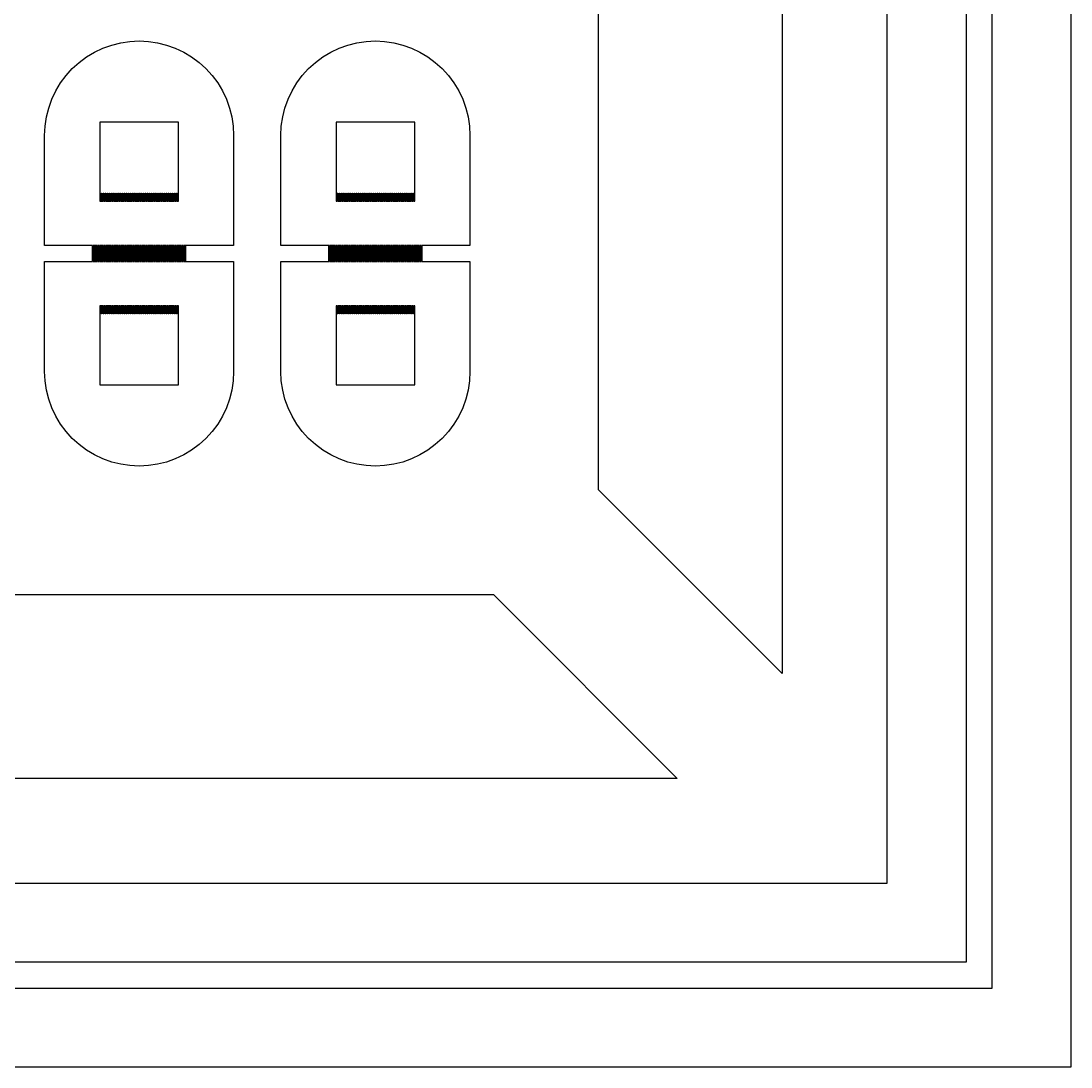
# Model space of a CAD drawing. Extents: x -25 to 122, y -49 to 104.
# Drawn here: x 82.54 to 102.92, y -11.21 to 9.1 of the extents above; entities that cross this region are included whole.
import ezdxf

# ---------------------------------------------------------------- set-up
doc = ezdxf.new("R2010")
doc.units = 0

msp = doc.modelspace()

# ---------------------------------------------------------------- linework, layer by layer
for p, q in [((102.919, 66.235), (102.919, -11.209)), ((101.39, -9.6805), (101.39, 64.7065)), ((100.881, 64.197), (100.881, -9.17099)), ((99.3525, -7.64249), (99.3525, 62.6685)), ((93.748, 0), (93.748, 11.0816)), ((97.3145, 11.0816), (97.3145, -3.5665)), ((83.9671, 8.49585), (84.1298, 8.57281)), ((84.1298, 8.57281), (84.2993, 8.63345)), ((84.2993, 8.63345), (84.4739, 8.6772)), ((84.4739, 8.6772), (84.652, 8.7036)), ((84.652, 8.7036), (84.8317, 8.71243)), ((84.8317, 8.71243), (85.0115, 8.7036)), ((85.0115, 8.7036), (85.1896, 8.6772)), ((85.1896, 8.6772), (85.3642, 8.63345)), ((85.3642, 8.63345), (85.5337, 8.57281)), ((85.5337, 8.57281), (85.6964, 8.49585)), ((88.5526, 8.49585), (88.7153, 8.57281)), ((88.7153, 8.57281), (88.8848, 8.63345)), ((88.8848, 8.63345), (89.0594, 8.6772)), ((89.0594, 8.6772), (89.2375, 8.7036)), ((89.2375, 8.7036), (89.4172, 8.71243)), ((89.4172, 8.71243), (89.597, 8.7036)), ((89.597, 8.7036), (89.7751, 8.6772)), ((89.7751, 8.6772), (89.9497, 8.63345)), ((89.9497, 8.63345), (90.1192, 8.57281)), ((90.1192, 8.57281), (90.2819, 8.49585)), ((83.6681, 8.2961), (83.8127, 8.40332)), ((83.8127, 8.40332), (83.9671, 8.49585)), ((85.6964, 8.49585), (85.8508, 8.40332)), ((85.8508, 8.40332), (85.9953, 8.2961)), ((88.2536, 8.2961), (88.3982, 8.40332)), ((88.3982, 8.40332), (88.5526, 8.49585)), ((90.2819, 8.49585), (90.4363, 8.40332)), ((90.4363, 8.40332), (90.5808, 8.2961)), ((83.4139, 8.04184), (83.5348, 8.1752)), ((83.5348, 8.1752), (83.6681, 8.2961)), ((85.9953, 8.2961), (86.1287, 8.1752)), ((86.1287, 8.1752), (86.2496, 8.04184)), ((87.9994, 8.04184), (88.1203, 8.1752)), ((88.1203, 8.1752), (88.2536, 8.2961)), ((90.5808, 8.2961), (90.7142, 8.1752)), ((90.7142, 8.1752), (90.8351, 8.04184)), ((83.3067, 7.89726), (83.4139, 8.04184)), ((86.2496, 8.04184), (86.3568, 7.89726)), ((87.8922, 7.89726), (87.9994, 8.04184)), ((90.8351, 8.04184), (90.9423, 7.89726)), ((83.2141, 7.74287), (83.3067, 7.89726)), ((86.3568, 7.89726), (86.4494, 7.74287)), ((87.7996, 7.74287), (87.8922, 7.89726)), ((90.9423, 7.89726), (91.0349, 7.74287)), ((83.0765, 7.41068), (83.1372, 7.58015)), ((83.1372, 7.58015), (83.2141, 7.74287)), ((86.4494, 7.74287), (86.5263, 7.58015)), ((86.5263, 7.58015), (86.587, 7.41068)), ((87.662, 7.41068), (87.7227, 7.58015)), ((87.7227, 7.58015), (87.7996, 7.74287)), ((91.0349, 7.74287), (91.1118, 7.58015)), ((91.1118, 7.58015), (91.1725, 7.41068)), ((83.0328, 7.23607), (83.0765, 7.41068)), ((86.587, 7.41068), (86.6307, 7.23607)), ((87.6183, 7.23607), (87.662, 7.41068)), ((91.1725, 7.41068), (91.2162, 7.23607)), ((83.0064, 7.05801), (83.0328, 7.23607)), ((85.596, 7.133), (84.0675, 7.133)), ((84.0675, 7.133), (84.0675, 5.60449)), ((85.596, 5.60449), (85.596, 7.133)), ((86.6307, 7.23607), (86.6571, 7.05801)), ((87.5919, 7.05801), (87.6183, 7.23607)), ((90.1815, 7.133), (88.653, 7.133)), ((88.653, 7.133), (88.653, 5.60449)), ((90.1815, 5.60449), (90.1815, 7.133)), ((91.2162, 7.23607), (91.2426, 7.05801)), ((82.9976, 6.87823), (83.0064, 7.05801)), ((86.6571, 7.05801), (86.6659, 6.87823)), ((87.5831, 6.87823), (87.5919, 7.05801)), ((91.2426, 7.05801), (91.2514, 6.87823)), ((82.9976, 4.73834), (82.9976, 6.87823)), ((86.6659, 6.87823), (86.6659, 4.73834)), ((87.5831, 4.73834), (87.5831, 6.87823)), ((91.2514, 6.87823), (91.2514, 4.73834)), ((84.093, 5.75734), (84.1032, 5.75734)), ((84.093, 5.60449), (84.093, 5.75734)), ((84.1032, 5.75734), (84.1032, 5.60449)), ((84.1337, 5.60449), (84.1337, 5.75734)), ((84.1337, 5.75734), (84.1439, 5.75734)), ((84.1439, 5.75734), (84.1439, 5.60449)), ((84.1745, 5.60449), (84.1745, 5.75734)), ((84.1745, 5.75734), (84.1847, 5.75734)), ((84.1847, 5.75734), (84.1847, 5.60449)), ((84.2153, 5.60449), (84.2153, 5.75734)), ((84.2153, 5.75734), (84.2254, 5.75734)), ((84.2254, 5.75734), (84.2254, 5.60449)), ((84.256, 5.60449), (84.256, 5.75734)), ((84.256, 5.75734), (84.2662, 5.75734)), ((84.2662, 5.75734), (84.2662, 5.60449)), ((84.2968, 5.60449), (84.2968, 5.75734)), ((84.2968, 5.75734), (84.307, 5.75734)), ((84.307, 5.75734), (84.307, 5.60449)), ((84.3375, 5.60449), (84.3375, 5.75734)), ((84.3375, 5.75734), (84.3477, 5.75734)), ((84.3477, 5.75734), (84.3477, 5.60449)), ((84.3783, 5.60449), (84.3783, 5.75734)), ((84.3783, 5.75734), (84.3885, 5.75734)), ((84.3885, 5.75734), (84.3885, 5.60449)), ((84.4191, 5.60449), (84.4191, 5.75734)), ((84.4191, 5.75734), (84.4292, 5.75734)), ((84.4292, 5.75734), (84.4292, 5.60449)), ((84.4598, 5.60449), (84.4598, 5.75734)), ((84.4598, 5.75734), (84.47, 5.75734)), ((84.47, 5.75734), (84.47, 5.60449)), ((84.5006, 5.60449), (84.5006, 5.75734)), ((84.5006, 5.75734), (84.5108, 5.75734)), ((84.5108, 5.75734), (84.5108, 5.60449)), ((84.5413, 5.60449), (84.5413, 5.75734)), ((84.5413, 5.75734), (84.5515, 5.75734)), ((84.5515, 5.75734), (84.5515, 5.60449)), ((84.5821, 5.60449), (84.5821, 5.75734)), ((84.5821, 5.75734), (84.5923, 5.75734)), ((84.5923, 5.75734), (84.5923, 5.60449)), ((84.6229, 5.60449), (84.6229, 5.75734)), ((84.6229, 5.75734), (84.633, 5.75734)), ((84.633, 5.75734), (84.633, 5.60449)), ((84.6636, 5.60449), (84.6636, 5.75734)), ((84.6636, 5.75734), (84.6738, 5.75734)), ((84.6738, 5.75734), (84.6738, 5.60449)), ((84.7044, 5.60449), (84.7044, 5.75734)), ((84.7044, 5.75734), (84.7146, 5.75734)), ((84.7146, 5.75734), (84.7146, 5.60449)), ((84.7451, 5.60449), (84.7451, 5.75734)), ((84.7451, 5.75734), (84.7553, 5.75734)), ((84.7553, 5.75734), (84.7553, 5.60449)), ((84.7859, 5.60449), (84.7859, 5.75734)), ((84.7859, 5.75734), (84.7961, 5.75734)), ((84.7961, 5.75734), (84.7961, 5.60449)), ((84.8267, 5.60449), (84.8267, 5.75734)), ((84.8267, 5.75734), (84.8368, 5.75734)), ((84.8368, 5.75734), (84.8368, 5.60449)), ((84.8674, 5.60449), (84.8674, 5.75734)), ((84.8674, 5.75734), (84.8776, 5.75734)), ((84.8776, 5.75734), (84.8776, 5.60449)), ((84.9082, 5.60449), (84.9082, 5.75734)), ((84.9082, 5.75734), (84.9184, 5.75734)), ((84.9184, 5.75734), (84.9184, 5.60449)), ((84.9489, 5.60449), (84.9489, 5.75734)), ((84.9489, 5.75734), (84.9591, 5.75734)), ((84.9591, 5.75734), (84.9591, 5.60449)), ((84.9897, 5.60449), (84.9897, 5.75734)), ((84.9897, 5.75734), (84.9999, 5.75734)), ((84.9999, 5.75734), (84.9999, 5.60449)), ((85.0304, 5.60449), (85.0304, 5.75734)), ((85.0304, 5.75734), (85.0406, 5.75734)), ((85.0406, 5.75734), (85.0406, 5.60449)), ((85.0712, 5.60449), (85.0712, 5.75734)), ((85.0712, 5.75734), (85.0814, 5.75734)), ((85.0814, 5.75734), (85.0814, 5.60449)), ((85.112, 5.60449), (85.112, 5.75734)), ((85.112, 5.75734), (85.1221, 5.75734)), ((85.1221, 5.75734), (85.1221, 5.60449)), ((85.1527, 5.60449), (85.1527, 5.75734)), ((85.1527, 5.75734), (85.1629, 5.75734)), ((85.1629, 5.75734), (85.1629, 5.60449)), ((85.1935, 5.60449), (85.1935, 5.75734)), ((85.1935, 5.75734), (85.2037, 5.75734)), ((85.2037, 5.75734), (85.2037, 5.60449)), ((85.2342, 5.60449), (85.2342, 5.75734)), ((85.2342, 5.75734), (85.2444, 5.75734)), ((85.2444, 5.75734), (85.2444, 5.60449)), ((85.275, 5.60449), (85.275, 5.75734)), ((85.275, 5.75734), (85.2852, 5.75734)), ((85.2852, 5.75734), (85.2852, 5.60449)), ((85.3158, 5.60449), (85.3158, 5.75734)), ((85.3158, 5.75734), (85.3259, 5.75734)), ((85.3259, 5.75734), (85.3259, 5.60449)), ((85.3565, 5.60449), (85.3565, 5.75734)), ((85.3565, 5.75734), (85.3667, 5.75734)), ((85.3667, 5.75734), (85.3667, 5.60449)), ((85.3973, 5.60449), (85.3973, 5.75734)), ((85.3973, 5.75734), (85.4075, 5.75734)), ((85.4075, 5.75734), (85.4075, 5.60449)), ((85.438, 5.60449), (85.438, 5.75734)), ((85.438, 5.75734), (85.4482, 5.75734)), ((85.4482, 5.75734), (85.4482, 5.60449)), ((85.4788, 5.60449), (85.4788, 5.75734)), ((85.4788, 5.75734), (85.489, 5.75734)), ((85.489, 5.75734), (85.489, 5.60449)), ((85.5196, 5.60449), (85.5196, 5.75734)), ((85.5196, 5.75734), (85.5298, 5.75734)), ((85.5298, 5.75734), (85.5298, 5.60449)), ((85.5603, 5.60449), (85.5603, 5.75734)), ((85.5603, 5.75734), (85.5705, 5.75734)), ((85.5705, 5.75734), (85.5705, 5.60449)), ((88.6785, 5.75734), (88.6887, 5.75734)), ((88.6785, 5.60449), (88.6785, 5.75734)), ((88.6887, 5.75734), (88.6887, 5.60449)), ((88.7192, 5.60449), (88.7192, 5.75734)), ((88.7192, 5.75734), (88.7294, 5.75734)), ((88.7294, 5.75734), (88.7294, 5.60449)), ((88.76, 5.60449), (88.76, 5.75734)), ((88.76, 5.75734), (88.7702, 5.75734)), ((88.7702, 5.75734), (88.7702, 5.60449)), ((88.8008, 5.60449), (88.8008, 5.75734)), ((88.8008, 5.75734), (88.811, 5.75734)), ((88.811, 5.75734), (88.811, 5.60449)), ((88.8415, 5.60449), (88.8415, 5.75734)), ((88.8415, 5.75734), (88.8517, 5.75734)), ((88.8517, 5.75734), (88.8517, 5.60449)), ((88.8823, 5.60449), (88.8823, 5.75734)), ((88.8823, 5.75734), (88.8925, 5.75734)), ((88.8925, 5.75734), (88.8925, 5.60449)), ((88.923, 5.60449), (88.923, 5.75734)), ((88.923, 5.75734), (88.9332, 5.75734)), ((88.9332, 5.75734), (88.9332, 5.60449)), ((88.9638, 5.60449), (88.9638, 5.75734)), ((88.9638, 5.75734), (88.974, 5.75734)), ((88.974, 5.75734), (88.974, 5.60449)), ((89.0045, 5.60449), (89.0045, 5.75734)), ((89.0045, 5.75734), (89.0148, 5.75734)), ((89.0148, 5.75734), (89.0148, 5.60449)), ((89.0453, 5.60449), (89.0453, 5.75734)), ((89.0453, 5.75734), (89.0555, 5.75734)), ((89.0555, 5.75734), (89.0555, 5.60449)), ((89.0861, 5.60449), (89.0861, 5.75734)), ((89.0861, 5.75734), (89.0963, 5.75734)), ((89.0963, 5.75734), (89.0963, 5.60449)), ((89.1268, 5.60449), (89.1268, 5.75734)), ((89.1268, 5.75734), (89.137, 5.75734)), ((89.137, 5.75734), (89.137, 5.60449)), ((89.1676, 5.60449), (89.1676, 5.75734)), ((89.1676, 5.75734), (89.1778, 5.75734)), ((89.1778, 5.75734), (89.1778, 5.60449)), ((89.2084, 5.60449), (89.2084, 5.75734)), ((89.2084, 5.75734), (89.2186, 5.75734)), ((89.2186, 5.75734), (89.2186, 5.60449)), ((89.2491, 5.60449), (89.2491, 5.75734)), ((89.2491, 5.75734), (89.2593, 5.75734)), ((89.2593, 5.75734), (89.2593, 5.60449)), ((89.2899, 5.60449), (89.2899, 5.75734)), ((89.2899, 5.75734), (89.3001, 5.75734)), ((89.3001, 5.75734), (89.3001, 5.60449)), ((89.3306, 5.60449), (89.3306, 5.75734)), ((89.3306, 5.75734), (89.3408, 5.75734)), ((89.3408, 5.75734), (89.3408, 5.60449)), ((89.3714, 5.60449), (89.3714, 5.75734)), ((89.3714, 5.75734), (89.3816, 5.75734)), ((89.3816, 5.75734), (89.3816, 5.60449)), ((89.4122, 5.60449), (89.4122, 5.75734)), ((89.4122, 5.75734), (89.4223, 5.75734)), ((89.4223, 5.75734), (89.4223, 5.60449)), ((89.4529, 5.60449), (89.4529, 5.75734)), ((89.4529, 5.75734), (89.4631, 5.75734)), ((89.4631, 5.75734), (89.4631, 5.60449)), ((89.4937, 5.60449), (89.4937, 5.75734)), ((89.4937, 5.75734), (89.5038, 5.75734)), ((89.5038, 5.75734), (89.5038, 5.60449)), ((89.5344, 5.60449), (89.5344, 5.75734)), ((89.5344, 5.75734), (89.5446, 5.75734)), ((89.5446, 5.75734), (89.5446, 5.60449)), ((89.5752, 5.60449), (89.5752, 5.75734)), ((89.5752, 5.75734), (89.5854, 5.75734)), ((89.5854, 5.75734), (89.5854, 5.60449)), ((89.6159, 5.60449), (89.6159, 5.75734)), ((89.6159, 5.75734), (89.6261, 5.75734)), ((89.6261, 5.75734), (89.6261, 5.60449)), ((89.6567, 5.60449), (89.6567, 5.75734)), ((89.6567, 5.75734), (89.6669, 5.75734)), ((89.6669, 5.75734), (89.6669, 5.60449)), ((89.6975, 5.60449), (89.6975, 5.75734)), ((89.6975, 5.75734), (89.7076, 5.75734)), ((89.7076, 5.75734), (89.7076, 5.60449)), ((89.7382, 5.60449), (89.7382, 5.75734)), ((89.7382, 5.75734), (89.7484, 5.75734)), ((89.7484, 5.75734), (89.7484, 5.60449)), ((89.779, 5.60449), (89.779, 5.75734)), ((89.779, 5.75734), (89.7892, 5.75734)), ((89.7892, 5.75734), (89.7892, 5.60449)), ((89.8197, 5.60449), (89.8197, 5.75734)), ((89.8197, 5.75734), (89.8299, 5.75734)), ((89.8299, 5.75734), (89.8299, 5.60449)), ((89.8605, 5.60449), (89.8605, 5.75734)), ((89.8605, 5.75734), (89.8707, 5.75734)), ((89.8707, 5.75734), (89.8707, 5.60449)), ((89.9013, 5.60449), (89.9013, 5.75734)), ((89.9013, 5.75734), (89.9114, 5.75734)), ((89.9114, 5.75734), (89.9114, 5.60449)), ((89.942, 5.60449), (89.942, 5.75734)), ((89.942, 5.75734), (89.9522, 5.75734)), ((89.9522, 5.75734), (89.9522, 5.60449)), ((89.9828, 5.60449), (89.9828, 5.75734)), ((89.9828, 5.75734), (89.993, 5.75734)), ((89.993, 5.75734), (89.993, 5.60449)), ((90.0235, 5.60449), (90.0235, 5.75734)), ((90.0235, 5.75734), (90.0337, 5.75734)), ((90.0337, 5.75734), (90.0337, 5.60449)), ((90.0643, 5.60449), (90.0643, 5.75734)), ((90.0643, 5.75734), (90.0745, 5.75734)), ((90.0745, 5.75734), (90.0745, 5.60449)), ((90.1051, 5.60449), (90.1051, 5.75734)), ((90.1051, 5.75734), (90.1152, 5.75734)), ((90.1152, 5.75734), (90.1152, 5.60449)), ((90.1458, 5.60449), (90.1458, 5.75734)), ((90.1458, 5.75734), (90.156, 5.75734)), ((90.156, 5.75734), (90.156, 5.60449)), ((84.0675, 5.60449), (84.093, 5.60449)), ((84.1032, 5.60449), (84.1337, 5.60449)), ((84.1439, 5.60449), (84.1745, 5.60449)), ((84.1847, 5.60449), (84.2153, 5.60449)), ((84.2254, 5.60449), (84.256, 5.60449)), ((84.2662, 5.60449), (84.2968, 5.60449)), ((84.307, 5.60449), (84.3375, 5.60449)), ((84.3477, 5.60449), (84.3783, 5.60449)), ((84.3885, 5.60449), (84.4191, 5.60449)), ((84.4292, 5.60449), (84.4598, 5.60449)), ((84.47, 5.60449), (84.5006, 5.60449)), ((84.5108, 5.60449), (84.5413, 5.60449)), ((84.5515, 5.60449), (84.5821, 5.60449)), ((84.5923, 5.60449), (84.6229, 5.60449)), ((84.633, 5.60449), (84.6636, 5.60449)), ((84.6738, 5.60449), (84.7044, 5.60449)), ((84.7146, 5.60449), (84.7451, 5.60449)), ((84.7553, 5.60449), (84.7859, 5.60449)), ((84.7961, 5.60449), (84.8267, 5.60449)), ((84.8368, 5.60449), (84.8674, 5.60449)), ((84.8776, 5.60449), (84.9082, 5.60449)), ((84.9184, 5.60449), (84.9489, 5.60449)), ((84.9591, 5.60449), (84.9897, 5.60449)), ((84.9999, 5.60449), (85.0304, 5.60449)), ((85.0406, 5.60449), (85.0712, 5.60449)), ((85.0814, 5.60449), (85.112, 5.60449)), ((85.1221, 5.60449), (85.1527, 5.60449)), ((85.1629, 5.60449), (85.1935, 5.60449)), ((85.2037, 5.60449), (85.2342, 5.60449)), ((85.2444, 5.60449), (85.275, 5.60449)), ((85.2852, 5.60449), (85.3158, 5.60449)), ((85.3259, 5.60449), (85.3565, 5.60449)), ((85.3667, 5.60449), (85.3973, 5.60449)), ((85.4075, 5.60449), (85.438, 5.60449)), ((85.4482, 5.60449), (85.4788, 5.60449)), ((85.489, 5.60449), (85.5196, 5.60449)), ((85.5298, 5.60449), (85.5603, 5.60449)), ((85.5705, 5.60449), (85.596, 5.60449)), ((88.653, 5.60449), (88.6785, 5.60449)), ((88.6887, 5.60449), (88.7192, 5.60449)), ((88.7294, 5.60449), (88.76, 5.60449)), ((88.7702, 5.60449), (88.8008, 5.60449)), ((88.811, 5.60449), (88.8415, 5.60449)), ((88.8517, 5.60449), (88.8823, 5.60449)), ((88.8925, 5.60449), (88.923, 5.60449)), ((88.9332, 5.60449), (88.9638, 5.60449)), ((88.974, 5.60449), (89.0045, 5.60449)), ((89.0148, 5.60449), (89.0453, 5.60449)), ((89.0555, 5.60449), (89.0861, 5.60449)), ((89.0963, 5.60449), (89.1268, 5.60449)), ((89.137, 5.60449), (89.1676, 5.60449)), ((89.1778, 5.60449), (89.2084, 5.60449)), ((89.2186, 5.60449), (89.2491, 5.60449)), ((89.2593, 5.60449), (89.2899, 5.60449)), ((89.3001, 5.60449), (89.3306, 5.60449)), ((89.3408, 5.60449), (89.3714, 5.60449)), ((89.3816, 5.60449), (89.4122, 5.60449)), ((89.4223, 5.60449), (89.4529, 5.60449)), ((89.4631, 5.60449), (89.4937, 5.60449)), ((89.5038, 5.60449), (89.5344, 5.60449)), ((89.5446, 5.60449), (89.5752, 5.60449)), ((89.5854, 5.60449), (89.6159, 5.60449)), ((89.6261, 5.60449), (89.6567, 5.60449)), ((89.6669, 5.60449), (89.6975, 5.60449)), ((89.7076, 5.60449), (89.7382, 5.60449)), ((89.7484, 5.60449), (89.779, 5.60449)), ((89.7892, 5.60449), (89.8197, 5.60449)), ((89.8299, 5.60449), (89.8605, 5.60449)), ((89.8707, 5.60449), (89.9013, 5.60449)), ((89.9114, 5.60449), (89.942, 5.60449)), ((89.9522, 5.60449), (89.9828, 5.60449)), ((89.993, 5.60449), (90.0235, 5.60449)), ((90.0337, 5.60449), (90.0643, 5.60449)), ((90.0745, 5.60449), (90.1051, 5.60449)), ((90.1152, 5.60449), (90.1458, 5.60449)), ((90.156, 5.60449), (90.1815, 5.60449)), ((83.9299, 4.73834), (82.9976, 4.73834)), ((83.9299, 4.43265), (83.9299, 4.73834)), ((83.9707, 4.73834), (83.9401, 4.73834)), ((83.9401, 4.73834), (83.9401, 4.43265)), ((83.9707, 4.43265), (83.9707, 4.73834)), ((84.0115, 4.73834), (83.9809, 4.73834)), ((83.9809, 4.73834), (83.9809, 4.43265)), ((84.0115, 4.43265), (84.0115, 4.73834)), ((84.0522, 4.73834), (84.0216, 4.73834)), ((84.0216, 4.73834), (84.0216, 4.43265)), ((84.0522, 4.43265), (84.0522, 4.73834)), ((84.093, 4.73834), (84.0624, 4.73834)), ((84.0624, 4.73834), (84.0624, 4.43265)), ((84.093, 4.43265), (84.093, 4.73834)), ((84.1337, 4.73834), (84.1032, 4.73834)), ((84.1032, 4.73834), (84.1032, 4.43265)), ((84.1337, 4.43265), (84.1337, 4.73834)), ((84.1745, 4.73834), (84.1439, 4.73834)), ((84.1439, 4.73834), (84.1439, 4.43265)), ((84.1745, 4.43265), (84.1745, 4.73834)), ((84.2153, 4.73834), (84.1847, 4.73834)), ((84.1847, 4.73834), (84.1847, 4.43265)), ((84.2153, 4.43265), (84.2153, 4.73834)), ((84.256, 4.73834), (84.2254, 4.73834)), ((84.2254, 4.73834), (84.2254, 4.43265)), ((84.256, 4.43265), (84.256, 4.73834)), ((84.2968, 4.73834), (84.2662, 4.73834)), ((84.2662, 4.73834), (84.2662, 4.43265)), ((84.2968, 4.43265), (84.2968, 4.73834)), ((84.3375, 4.73834), (84.307, 4.73834)), ((84.307, 4.73834), (84.307, 4.43265)), ((84.3375, 4.43265), (84.3375, 4.73834)), ((84.3783, 4.73834), (84.3477, 4.73834)), ((84.3477, 4.73834), (84.3477, 4.43265)), ((84.3783, 4.43265), (84.3783, 4.73834)), ((84.4191, 4.73834), (84.3885, 4.73834)), ((84.3885, 4.73834), (84.3885, 4.43265)), ((84.4191, 4.43265), (84.4191, 4.73834)), ((84.4598, 4.73834), (84.4292, 4.73834)), ((84.4292, 4.73834), (84.4292, 4.43265)), ((84.4598, 4.43265), (84.4598, 4.73834)), ((84.5006, 4.73834), (84.47, 4.73834)), ((84.47, 4.73834), (84.47, 4.43265)), ((84.5006, 4.43265), (84.5006, 4.73834)), ((84.5413, 4.73834), (84.5108, 4.73834)), ((84.5108, 4.73834), (84.5108, 4.43265)), ((84.5413, 4.43265), (84.5413, 4.73834)), ((84.5821, 4.73834), (84.5515, 4.73834)), ((84.5515, 4.73834), (84.5515, 4.43265)), ((84.5821, 4.43265), (84.5821, 4.73834)), ((84.6229, 4.73834), (84.5923, 4.73834)), ((84.5923, 4.73834), (84.5923, 4.43265)), ((84.6229, 4.43265), (84.6229, 4.73834)), ((84.6636, 4.73834), (84.633, 4.73834)), ((84.633, 4.73834), (84.633, 4.43265)), ((84.6636, 4.43265), (84.6636, 4.73834)), ((84.7044, 4.73834), (84.6738, 4.73834)), ((84.6738, 4.73834), (84.6738, 4.43265)), ((84.7044, 4.43265), (84.7044, 4.73834)), ((84.7451, 4.73834), (84.7146, 4.73834)), ((84.7146, 4.73834), (84.7146, 4.43265)), ((84.7451, 4.43265), (84.7451, 4.73834)), ((84.7859, 4.73834), (84.7553, 4.73834)), ((84.7553, 4.73834), (84.7553, 4.43265)), ((84.7859, 4.43265), (84.7859, 4.73834)), ((84.8267, 4.73834), (84.7961, 4.73834)), ((84.7961, 4.73834), (84.7961, 4.43265)), ((84.8267, 4.43265), (84.8267, 4.73834)), ((84.8674, 4.73834), (84.8368, 4.73834)), ((84.8368, 4.73834), (84.8368, 4.43265)), ((84.8674, 4.43265), (84.8674, 4.73834)), ((84.9082, 4.73834), (84.8776, 4.73834)), ((84.8776, 4.73834), (84.8776, 4.43265)), ((84.9082, 4.43265), (84.9082, 4.73834)), ((84.9489, 4.73834), (84.9184, 4.73834)), ((84.9184, 4.73834), (84.9184, 4.43265)), ((84.9489, 4.43265), (84.9489, 4.73834)), ((84.9897, 4.73834), (84.9591, 4.73834)), ((84.9591, 4.73834), (84.9591, 4.43265)), ((84.9897, 4.43265), (84.9897, 4.73834)), ((85.0304, 4.73834), (84.9999, 4.73834)), ((84.9999, 4.73834), (84.9999, 4.43265)), ((85.0304, 4.43265), (85.0304, 4.73834)), ((85.0712, 4.73834), (85.0406, 4.73834)), ((85.0406, 4.73834), (85.0406, 4.43265)), ((85.0712, 4.43265), (85.0712, 4.73834)), ((85.112, 4.73834), (85.0814, 4.73834)), ((85.0814, 4.73834), (85.0814, 4.43265)), ((85.112, 4.43265), (85.112, 4.73834)), ((85.1527, 4.73834), (85.1221, 4.73834)), ((85.1221, 4.73834), (85.1221, 4.43265)), ((85.1527, 4.43265), (85.1527, 4.73834)), ((85.1935, 4.73834), (85.1629, 4.73834)), ((85.1629, 4.73834), (85.1629, 4.43265)), ((85.1935, 4.43265), (85.1935, 4.73834)), ((85.2342, 4.73834), (85.2037, 4.73834)), ((85.2037, 4.73834), (85.2037, 4.43265)), ((85.2342, 4.43265), (85.2342, 4.73834)), ((85.275, 4.73834), (85.2444, 4.73834)), ((85.2444, 4.73834), (85.2444, 4.43265)), ((85.275, 4.43265), (85.275, 4.73834)), ((85.3158, 4.73834), (85.2852, 4.73834)), ((85.2852, 4.73834), (85.2852, 4.43265)), ((85.3158, 4.43265), (85.3158, 4.73834)), ((85.3565, 4.73834), (85.3259, 4.73834)), ((85.3259, 4.73834), (85.3259, 4.43265)), ((85.3565, 4.43265), (85.3565, 4.73834)), ((85.3973, 4.73834), (85.3667, 4.73834)), ((85.3667, 4.73834), (85.3667, 4.43265)), ((85.3973, 4.43265), (85.3973, 4.73834)), ((85.438, 4.73834), (85.4075, 4.73834)), ((85.4075, 4.73834), (85.4075, 4.43265)), ((85.438, 4.43265), (85.438, 4.73834)), ((85.4788, 4.73834), (85.4482, 4.73834)), ((85.4482, 4.73834), (85.4482, 4.43265)), ((85.4788, 4.43265), (85.4788, 4.73834)), ((85.5196, 4.73834), (85.489, 4.73834)), ((85.489, 4.73834), (85.489, 4.43265)), ((85.5196, 4.43265), (85.5196, 4.73834)), ((85.5603, 4.73834), (85.5298, 4.73834)), ((85.5298, 4.73834), (85.5298, 4.43265)), ((85.5603, 4.43265), (85.5603, 4.73834)), ((85.6011, 4.73834), (85.5705, 4.73834)), ((85.5705, 4.73834), (85.5705, 4.43265)), ((85.6011, 4.43265), (85.6011, 4.73834)), ((85.6418, 4.73834), (85.6113, 4.73834)), ((85.6113, 4.73834), (85.6113, 4.43265)), ((85.6418, 4.43265), (85.6418, 4.73834)), ((85.6826, 4.73834), (85.652, 4.73834)), ((85.652, 4.73834), (85.652, 4.43265)), ((85.6826, 4.43265), (85.6826, 4.73834)), ((85.7234, 4.73834), (85.6928, 4.73834)), ((85.6928, 4.73834), (85.6928, 4.43265)), ((85.7234, 4.43265), (85.7234, 4.73834)), ((86.6659, 4.73834), (85.7336, 4.73834)), ((85.7336, 4.73834), (85.7336, 4.43265)), ((88.5154, 4.73834), (87.5831, 4.73834)), ((88.5154, 4.43265), (88.5154, 4.73834)), ((88.5562, 4.73834), (88.5256, 4.73834)), ((88.5256, 4.73834), (88.5256, 4.43265)), ((88.5562, 4.43265), (88.5562, 4.73834)), ((88.597, 4.73834), (88.5664, 4.73834)), ((88.5664, 4.73834), (88.5664, 4.43265)), ((88.597, 4.43265), (88.597, 4.73834)), ((88.6377, 4.73834), (88.6071, 4.73834)), ((88.6071, 4.73834), (88.6071, 4.43265)), ((88.6377, 4.43265), (88.6377, 4.73834)), ((88.6785, 4.73834), (88.6479, 4.73834)), ((88.6479, 4.73834), (88.6479, 4.43265)), ((88.6785, 4.43265), (88.6785, 4.73834)), ((88.7192, 4.73834), (88.6887, 4.73834)), ((88.6887, 4.73834), (88.6887, 4.43265)), ((88.7192, 4.43265), (88.7192, 4.73834)), ((88.76, 4.73834), (88.7294, 4.73834)), ((88.7294, 4.73834), (88.7294, 4.43265)), ((88.76, 4.43265), (88.76, 4.73834)), ((88.8008, 4.73834), (88.7702, 4.73834)), ((88.7702, 4.73834), (88.7702, 4.43265)), ((88.8008, 4.43265), (88.8008, 4.73834)), ((88.8415, 4.73834), (88.811, 4.73834)), ((88.811, 4.73834), (88.811, 4.43265)), ((88.8415, 4.43265), (88.8415, 4.73834)), ((88.8823, 4.73834), (88.8517, 4.73834)), ((88.8517, 4.73834), (88.8517, 4.43265)), ((88.8823, 4.43265), (88.8823, 4.73834)), ((88.923, 4.73834), (88.8925, 4.73834)), ((88.8925, 4.73834), (88.8925, 4.43265)), ((88.923, 4.43265), (88.923, 4.73834)), ((88.9638, 4.73834), (88.9332, 4.73834)), ((88.9332, 4.73834), (88.9332, 4.43265)), ((88.9638, 4.43265), (88.9638, 4.73834)), ((89.0045, 4.73834), (88.974, 4.73834)), ((88.974, 4.73834), (88.974, 4.43265)), ((89.0045, 4.43265), (89.0045, 4.73834)), ((89.0453, 4.73834), (89.0148, 4.73834)), ((89.0148, 4.73834), (89.0148, 4.43265)), ((89.0453, 4.43265), (89.0453, 4.73834)), ((89.0861, 4.73834), (89.0555, 4.73834)), ((89.0555, 4.73834), (89.0555, 4.43265)), ((89.0861, 4.43265), (89.0861, 4.73834)), ((89.1268, 4.73834), (89.0963, 4.73834)), ((89.0963, 4.73834), (89.0963, 4.43265)), ((89.1268, 4.43265), (89.1268, 4.73834)), ((89.1676, 4.73834), (89.137, 4.73834)), ((89.137, 4.73834), (89.137, 4.43265)), ((89.1676, 4.43265), (89.1676, 4.73834)), ((89.2084, 4.73834), (89.1778, 4.73834)), ((89.1778, 4.73834), (89.1778, 4.43265)), ((89.2084, 4.43265), (89.2084, 4.73834)), ((89.2491, 4.73834), (89.2186, 4.73834)), ((89.2186, 4.73834), (89.2186, 4.43265)), ((89.2491, 4.43265), (89.2491, 4.73834)), ((89.2899, 4.73834), (89.2593, 4.73834)), ((89.2593, 4.73834), (89.2593, 4.43265)), ((89.2899, 4.43265), (89.2899, 4.73834)), ((89.3306, 4.73834), (89.3001, 4.73834)), ((89.3001, 4.73834), (89.3001, 4.43265)), ((89.3306, 4.43265), (89.3306, 4.73834)), ((89.3714, 4.73834), (89.3408, 4.73834)), ((89.3408, 4.73834), (89.3408, 4.43265)), ((89.3714, 4.43265), (89.3714, 4.73834)), ((89.4122, 4.73834), (89.3816, 4.73834)), ((89.3816, 4.73834), (89.3816, 4.43265)), ((89.4122, 4.43265), (89.4122, 4.73834)), ((89.4529, 4.73834), (89.4223, 4.73834)), ((89.4223, 4.73834), (89.4223, 4.43265)), ((89.4529, 4.43265), (89.4529, 4.73834)), ((89.4937, 4.73834), (89.4631, 4.73834)), ((89.4631, 4.73834), (89.4631, 4.43265)), ((89.4937, 4.43265), (89.4937, 4.73834)), ((89.5344, 4.73834), (89.5038, 4.73834)), ((89.5038, 4.73834), (89.5038, 4.43265)), ((89.5344, 4.43265), (89.5344, 4.73834)), ((89.5752, 4.73834), (89.5446, 4.73834)), ((89.5446, 4.73834), (89.5446, 4.43265)), ((89.5752, 4.43265), (89.5752, 4.73834)), ((89.6159, 4.73834), (89.5854, 4.73834)), ((89.5854, 4.73834), (89.5854, 4.43265)), ((89.6159, 4.43265), (89.6159, 4.73834)), ((89.6567, 4.73834), (89.6261, 4.73834)), ((89.6261, 4.73834), (89.6261, 4.43265)), ((89.6567, 4.43265), (89.6567, 4.73834)), ((89.6975, 4.73834), (89.6669, 4.73834)), ((89.6669, 4.73834), (89.6669, 4.43265)), ((89.6975, 4.43265), (89.6975, 4.73834)), ((89.7382, 4.73834), (89.7076, 4.73834)), ((89.7076, 4.73834), (89.7076, 4.43265)), ((89.7382, 4.43265), (89.7382, 4.73834)), ((89.779, 4.73834), (89.7484, 4.73834)), ((89.7484, 4.73834), (89.7484, 4.43265)), ((89.779, 4.43265), (89.779, 4.73834)), ((89.8197, 4.73834), (89.7892, 4.73834)), ((89.7892, 4.73834), (89.7892, 4.43265)), ((89.8197, 4.43265), (89.8197, 4.73834)), ((89.8605, 4.73834), (89.8299, 4.73834)), ((89.8299, 4.73834), (89.8299, 4.43265)), ((89.8605, 4.43265), (89.8605, 4.73834)), ((89.9013, 4.73834), (89.8707, 4.73834)), ((89.8707, 4.73834), (89.8707, 4.43265)), ((89.9013, 4.43265), (89.9013, 4.73834)), ((89.942, 4.73834), (89.9114, 4.73834)), ((89.9114, 4.73834), (89.9114, 4.43265)), ((89.942, 4.43265), (89.942, 4.73834)), ((89.9828, 4.73834), (89.9522, 4.73834)), ((89.9522, 4.73834), (89.9522, 4.43265)), ((89.9828, 4.43265), (89.9828, 4.73834)), ((90.0235, 4.73834), (89.993, 4.73834)), ((89.993, 4.73834), (89.993, 4.43265)), ((90.0235, 4.43265), (90.0235, 4.73834)), ((90.0643, 4.73834), (90.0337, 4.73834)), ((90.0337, 4.73834), (90.0337, 4.43265)), ((90.0643, 4.43265), (90.0643, 4.73834)), ((90.1051, 4.73834), (90.0745, 4.73834)), ((90.0745, 4.73834), (90.0745, 4.43265)), ((90.1051, 4.43265), (90.1051, 4.73834)), ((90.1458, 4.73834), (90.1152, 4.73834)), ((90.1152, 4.73834), (90.1152, 4.43265)), ((90.1458, 4.43265), (90.1458, 4.73834)), ((90.1866, 4.73834), (90.156, 4.73834)), ((90.156, 4.73834), (90.156, 4.43265)), ((90.1866, 4.43265), (90.1866, 4.73834)), ((90.2273, 4.73834), (90.1968, 4.73834)), ((90.1968, 4.73834), (90.1968, 4.43265)), ((90.2273, 4.43265), (90.2273, 4.73834)), ((90.2681, 4.73834), (90.2375, 4.73834)), ((90.2375, 4.73834), (90.2375, 4.43265)), ((90.2681, 4.43265), (90.2681, 4.73834)), ((90.3089, 4.73834), (90.2783, 4.73834)), ((90.2783, 4.73834), (90.2783, 4.43265)), ((90.3089, 4.43265), (90.3089, 4.73834)), ((91.2514, 4.73834), (90.319, 4.73834)), ((90.319, 4.73834), (90.319, 4.43265)), ((82.9976, 2.29274), (82.9976, 4.43265)), ((82.9976, 4.43265), (83.9299, 4.43265)), ((83.9401, 4.43265), (83.9707, 4.43265)), ((83.9809, 4.43265), (84.0115, 4.43265)), ((84.0216, 4.43265), (84.0522, 4.43265)), ((84.0624, 4.43265), (84.093, 4.43265)), ((84.1032, 4.43265), (84.1337, 4.43265)), ((84.1439, 4.43265), (84.1745, 4.43265)), ((84.1847, 4.43265), (84.2153, 4.43265)), ((84.2254, 4.43265), (84.256, 4.43265)), ((84.2662, 4.43265), (84.2968, 4.43265)), ((84.307, 4.43265), (84.3375, 4.43265)), ((84.3477, 4.43265), (84.3783, 4.43265)), ((84.3885, 4.43265), (84.4191, 4.43265)), ((84.4292, 4.43265), (84.4598, 4.43265)), ((84.47, 4.43265), (84.5006, 4.43265)), ((84.5108, 4.43265), (84.5413, 4.43265)), ((84.5515, 4.43265), (84.5821, 4.43265)), ((84.5923, 4.43265), (84.6229, 4.43265)), ((84.633, 4.43265), (84.6636, 4.43265)), ((84.6738, 4.43265), (84.7044, 4.43265)), ((84.7146, 4.43265), (84.7451, 4.43265)), ((84.7553, 4.43265), (84.7859, 4.43265)), ((84.7961, 4.43265), (84.8267, 4.43265)), ((84.8368, 4.43265), (84.8674, 4.43265)), ((84.8776, 4.43265), (84.9082, 4.43265)), ((84.9184, 4.43265), (84.9489, 4.43265)), ((84.9591, 4.43265), (84.9897, 4.43265)), ((84.9999, 4.43265), (85.0304, 4.43265)), ((85.0406, 4.43265), (85.0712, 4.43265)), ((85.0814, 4.43265), (85.112, 4.43265)), ((85.1221, 4.43265), (85.1527, 4.43265)), ((85.1629, 4.43265), (85.1935, 4.43265)), ((85.2037, 4.43265), (85.2342, 4.43265)), ((85.2444, 4.43265), (85.275, 4.43265)), ((85.2852, 4.43265), (85.3158, 4.43265)), ((85.3259, 4.43265), (85.3565, 4.43265)), ((85.3667, 4.43265), (85.3973, 4.43265)), ((85.4075, 4.43265), (85.438, 4.43265)), ((85.4482, 4.43265), (85.4788, 4.43265)), ((85.489, 4.43265), (85.5196, 4.43265)), ((85.5298, 4.43265), (85.5603, 4.43265)), ((85.5705, 4.43265), (85.6011, 4.43265)), ((85.6113, 4.43265), (85.6418, 4.43265)), ((85.652, 4.43265), (85.6826, 4.43265)), ((85.6928, 4.43265), (85.7234, 4.43265)), ((85.7336, 4.43265), (86.6659, 4.43265)), ((86.6659, 4.43265), (86.6659, 2.29274)), ((87.5831, 2.29274), (87.5831, 4.43265)), ((87.5831, 4.43265), (88.5154, 4.43265)), ((88.5256, 4.43265), (88.5562, 4.43265)), ((88.5664, 4.43265), (88.597, 4.43265)), ((88.6071, 4.43265), (88.6377, 4.43265)), ((88.6479, 4.43265), (88.6785, 4.43265)), ((88.6887, 4.43265), (88.7192, 4.43265)), ((88.7294, 4.43265), (88.76, 4.43265)), ((88.7702, 4.43265), (88.8008, 4.43265)), ((88.811, 4.43265), (88.8415, 4.43265)), ((88.8517, 4.43265), (88.8823, 4.43265)), ((88.8925, 4.43265), (88.923, 4.43265)), ((88.9332, 4.43265), (88.9638, 4.43265)), ((88.974, 4.43265), (89.0045, 4.43265)), ((89.0148, 4.43265), (89.0453, 4.43265)), ((89.0555, 4.43265), (89.0861, 4.43265)), ((89.0963, 4.43265), (89.1268, 4.43265)), ((89.137, 4.43265), (89.1676, 4.43265)), ((89.1778, 4.43265), (89.2084, 4.43265)), ((89.2186, 4.43265), (89.2491, 4.43265)), ((89.2593, 4.43265), (89.2899, 4.43265)), ((89.3001, 4.43265), (89.3306, 4.43265)), ((89.3408, 4.43265), (89.3714, 4.43265)), ((89.3816, 4.43265), (89.4122, 4.43265)), ((89.4223, 4.43265), (89.4529, 4.43265)), ((89.4631, 4.43265), (89.4937, 4.43265)), ((89.5038, 4.43265), (89.5344, 4.43265)), ((89.5446, 4.43265), (89.5752, 4.43265)), ((89.5854, 4.43265), (89.6159, 4.43265)), ((89.6261, 4.43265), (89.6567, 4.43265)), ((89.6669, 4.43265), (89.6975, 4.43265)), ((89.7076, 4.43265), (89.7382, 4.43265)), ((89.7484, 4.43265), (89.779, 4.43265)), ((89.7892, 4.43265), (89.8197, 4.43265)), ((89.8299, 4.43265), (89.8605, 4.43265)), ((89.8707, 4.43265), (89.9013, 4.43265)), ((89.9114, 4.43265), (89.942, 4.43265)), ((89.9522, 4.43265), (89.9828, 4.43265)), ((89.993, 4.43265), (90.0235, 4.43265)), ((90.0337, 4.43265), (90.0643, 4.43265)), ((90.0745, 4.43265), (90.1051, 4.43265)), ((90.1152, 4.43265), (90.1458, 4.43265)), ((90.156, 4.43265), (90.1866, 4.43265)), ((90.1968, 4.43265), (90.2273, 4.43265)), ((90.2375, 4.43265), (90.2681, 4.43265)), ((90.2783, 4.43265), (90.3089, 4.43265)), ((90.319, 4.43265), (91.2514, 4.43265)), ((91.2514, 4.43265), (91.2514, 2.29274)), ((84.093, 3.5665), (84.0675, 3.5665)), ((84.0675, 3.5665), (84.0675, 2.03799)), ((84.093, 3.41365), (84.093, 3.5665)), ((84.1337, 3.5665), (84.1032, 3.5665)), ((84.1032, 3.5665), (84.1032, 3.41365)), ((84.1337, 3.41365), (84.1337, 3.5665)), ((84.1745, 3.5665), (84.1439, 3.5665)), ((84.1439, 3.5665), (84.1439, 3.41365)), ((84.1745, 3.41365), (84.1745, 3.5665)), ((84.2153, 3.5665), (84.1847, 3.5665)), ((84.1847, 3.5665), (84.1847, 3.41365)), ((84.2153, 3.41365), (84.2153, 3.5665)), ((84.256, 3.5665), (84.2254, 3.5665)), ((84.2254, 3.5665), (84.2254, 3.41365)), ((84.256, 3.41365), (84.256, 3.5665)), ((84.2968, 3.5665), (84.2662, 3.5665)), ((84.2662, 3.5665), (84.2662, 3.41365)), ((84.2968, 3.41365), (84.2968, 3.5665)), ((84.3375, 3.5665), (84.307, 3.5665)), ((84.307, 3.5665), (84.307, 3.41365)), ((84.3375, 3.41365), (84.3375, 3.5665)), ((84.3783, 3.5665), (84.3477, 3.5665)), ((84.3477, 3.5665), (84.3477, 3.41365)), ((84.3783, 3.41365), (84.3783, 3.5665)), ((84.4191, 3.5665), (84.3885, 3.5665)), ((84.3885, 3.5665), (84.3885, 3.41365)), ((84.4191, 3.41365), (84.4191, 3.5665)), ((84.4598, 3.5665), (84.4292, 3.5665)), ((84.4292, 3.5665), (84.4292, 3.41365)), ((84.4598, 3.41365), (84.4598, 3.5665)), ((84.5006, 3.5665), (84.47, 3.5665)), ((84.47, 3.5665), (84.47, 3.41365)), ((84.5006, 3.41365), (84.5006, 3.5665)), ((84.5413, 3.5665), (84.5108, 3.5665)), ((84.5108, 3.5665), (84.5108, 3.41365)), ((84.5413, 3.41365), (84.5413, 3.5665)), ((84.5821, 3.5665), (84.5515, 3.5665)), ((84.5515, 3.5665), (84.5515, 3.41365)), ((84.5821, 3.41365), (84.5821, 3.5665)), ((84.6229, 3.5665), (84.5923, 3.5665)), ((84.5923, 3.5665), (84.5923, 3.41365)), ((84.6229, 3.41365), (84.6229, 3.5665)), ((84.6636, 3.5665), (84.633, 3.5665)), ((84.633, 3.5665), (84.633, 3.41365)), ((84.6636, 3.41365), (84.6636, 3.5665)), ((84.7044, 3.5665), (84.6738, 3.5665)), ((84.6738, 3.5665), (84.6738, 3.41365)), ((84.7044, 3.41365), (84.7044, 3.5665)), ((84.7451, 3.5665), (84.7146, 3.5665)), ((84.7146, 3.5665), (84.7146, 3.41365)), ((84.7451, 3.41365), (84.7451, 3.5665)), ((84.7859, 3.5665), (84.7553, 3.5665)), ((84.7553, 3.5665), (84.7553, 3.41365)), ((84.7859, 3.41365), (84.7859, 3.5665)), ((84.8267, 3.5665), (84.7961, 3.5665)), ((84.7961, 3.5665), (84.7961, 3.41365)), ((84.8267, 3.41365), (84.8267, 3.5665)), ((84.8674, 3.5665), (84.8368, 3.5665)), ((84.8368, 3.5665), (84.8368, 3.41365)), ((84.8674, 3.41365), (84.8674, 3.5665)), ((84.9082, 3.5665), (84.8776, 3.5665)), ((84.8776, 3.5665), (84.8776, 3.41365)), ((84.9082, 3.41365), (84.9082, 3.5665)), ((84.9489, 3.5665), (84.9184, 3.5665)), ((84.9184, 3.5665), (84.9184, 3.41365)), ((84.9489, 3.41365), (84.9489, 3.5665)), ((84.9897, 3.5665), (84.9591, 3.5665)), ((84.9591, 3.5665), (84.9591, 3.41365)), ((84.9897, 3.41365), (84.9897, 3.5665)), ((85.0304, 3.5665), (84.9999, 3.5665)), ((84.9999, 3.5665), (84.9999, 3.41365)), ((85.0304, 3.41365), (85.0304, 3.5665)), ((85.0712, 3.5665), (85.0406, 3.5665)), ((85.0406, 3.5665), (85.0406, 3.41365)), ((85.0712, 3.41365), (85.0712, 3.5665)), ((85.112, 3.5665), (85.0814, 3.5665)), ((85.0814, 3.5665), (85.0814, 3.41365)), ((85.112, 3.41365), (85.112, 3.5665)), ((85.1527, 3.5665), (85.1221, 3.5665)), ((85.1221, 3.5665), (85.1221, 3.41365)), ((85.1527, 3.41365), (85.1527, 3.5665)), ((85.1935, 3.5665), (85.1629, 3.5665)), ((85.1629, 3.5665), (85.1629, 3.41365)), ((85.1935, 3.41365), (85.1935, 3.5665)), ((85.2342, 3.5665), (85.2037, 3.5665)), ((85.2037, 3.5665), (85.2037, 3.41365)), ((85.2342, 3.41365), (85.2342, 3.5665)), ((85.275, 3.5665), (85.2444, 3.5665)), ((85.2444, 3.5665), (85.2444, 3.41365)), ((85.275, 3.41365), (85.275, 3.5665)), ((85.3158, 3.5665), (85.2852, 3.5665)), ((85.2852, 3.5665), (85.2852, 3.41365)), ((85.3158, 3.41365), (85.3158, 3.5665)), ((85.3565, 3.5665), (85.3259, 3.5665)), ((85.3259, 3.5665), (85.3259, 3.41365)), ((85.3565, 3.41365), (85.3565, 3.5665)), ((85.3973, 3.5665), (85.3667, 3.5665)), ((85.3667, 3.5665), (85.3667, 3.41365)), ((85.3973, 3.41365), (85.3973, 3.5665)), ((85.438, 3.5665), (85.4075, 3.5665)), ((85.4075, 3.5665), (85.4075, 3.41365)), ((85.438, 3.41365), (85.438, 3.5665)), ((85.4788, 3.5665), (85.4482, 3.5665)), ((85.4482, 3.5665), (85.4482, 3.41365)), ((85.4788, 3.41365), (85.4788, 3.5665)), ((85.5196, 3.5665), (85.489, 3.5665)), ((85.489, 3.5665), (85.489, 3.41365)), ((85.5196, 3.41365), (85.5196, 3.5665)), ((85.5603, 3.5665), (85.5298, 3.5665)), ((85.5298, 3.5665), (85.5298, 3.41365)), ((85.5603, 3.41365), (85.5603, 3.5665)), ((85.596, 3.5665), (85.5705, 3.5665)), ((85.5705, 3.5665), (85.5705, 3.41365)), ((85.596, 2.03799), (85.596, 3.5665)), ((88.6785, 3.5665), (88.653, 3.5665)), ((88.653, 3.5665), (88.653, 2.03799)), ((88.6785, 3.41365), (88.6785, 3.5665)), ((88.7192, 3.5665), (88.6887, 3.5665)), ((88.6887, 3.5665), (88.6887, 3.41365)), ((88.7192, 3.41365), (88.7192, 3.5665)), ((88.76, 3.5665), (88.7294, 3.5665)), ((88.7294, 3.5665), (88.7294, 3.41365)), ((88.76, 3.41365), (88.76, 3.5665)), ((88.8008, 3.5665), (88.7702, 3.5665)), ((88.7702, 3.5665), (88.7702, 3.41365)), ((88.8008, 3.41365), (88.8008, 3.5665)), ((88.8415, 3.5665), (88.811, 3.5665)), ((88.811, 3.5665), (88.811, 3.41365)), ((88.8415, 3.41365), (88.8415, 3.5665)), ((88.8823, 3.5665), (88.8517, 3.5665)), ((88.8517, 3.5665), (88.8517, 3.41365)), ((88.8823, 3.41365), (88.8823, 3.5665)), ((88.923, 3.5665), (88.8925, 3.5665)), ((88.8925, 3.5665), (88.8925, 3.41365)), ((88.923, 3.41365), (88.923, 3.5665)), ((88.9638, 3.5665), (88.9332, 3.5665)), ((88.9332, 3.5665), (88.9332, 3.41365)), ((88.9638, 3.41365), (88.9638, 3.5665)), ((89.0045, 3.5665), (88.974, 3.5665)), ((88.974, 3.5665), (88.974, 3.41365)), ((89.0045, 3.41365), (89.0045, 3.5665)), ((89.0453, 3.5665), (89.0148, 3.5665)), ((89.0148, 3.5665), (89.0148, 3.41365)), ((89.0453, 3.41365), (89.0453, 3.5665)), ((89.0861, 3.5665), (89.0555, 3.5665)), ((89.0555, 3.5665), (89.0555, 3.41365)), ((89.0861, 3.41365), (89.0861, 3.5665)), ((89.1268, 3.5665), (89.0963, 3.5665)), ((89.0963, 3.5665), (89.0963, 3.41365)), ((89.1268, 3.41365), (89.1268, 3.5665)), ((89.1676, 3.5665), (89.137, 3.5665)), ((89.137, 3.5665), (89.137, 3.41365)), ((89.1676, 3.41365), (89.1676, 3.5665)), ((89.2084, 3.5665), (89.1778, 3.5665)), ((89.1778, 3.5665), (89.1778, 3.41365)), ((89.2084, 3.41365), (89.2084, 3.5665)), ((89.2491, 3.5665), (89.2186, 3.5665)), ((89.2186, 3.5665), (89.2186, 3.41365)), ((89.2491, 3.41365), (89.2491, 3.5665)), ((89.2899, 3.5665), (89.2593, 3.5665)), ((89.2593, 3.5665), (89.2593, 3.41365)), ((89.2899, 3.41365), (89.2899, 3.5665)), ((89.3306, 3.5665), (89.3001, 3.5665)), ((89.3001, 3.5665), (89.3001, 3.41365)), ((89.3306, 3.41365), (89.3306, 3.5665)), ((89.3714, 3.5665), (89.3408, 3.5665)), ((89.3408, 3.5665), (89.3408, 3.41365)), ((89.3714, 3.41365), (89.3714, 3.5665)), ((89.4122, 3.5665), (89.3816, 3.5665)), ((89.3816, 3.5665), (89.3816, 3.41365)), ((89.4122, 3.41365), (89.4122, 3.5665)), ((89.4529, 3.5665), (89.4223, 3.5665)), ((89.4223, 3.5665), (89.4223, 3.41365)), ((89.4529, 3.41365), (89.4529, 3.5665)), ((89.4937, 3.5665), (89.4631, 3.5665)), ((89.4631, 3.5665), (89.4631, 3.41365)), ((89.4937, 3.41365), (89.4937, 3.5665)), ((89.5344, 3.5665), (89.5038, 3.5665)), ((89.5038, 3.5665), (89.5038, 3.41365)), ((89.5344, 3.41365), (89.5344, 3.5665)), ((89.5752, 3.5665), (89.5446, 3.5665)), ((89.5446, 3.5665), (89.5446, 3.41365)), ((89.5752, 3.41365), (89.5752, 3.5665)), ((89.6159, 3.5665), (89.5854, 3.5665)), ((89.5854, 3.5665), (89.5854, 3.41365)), ((89.6159, 3.41365), (89.6159, 3.5665)), ((89.6567, 3.5665), (89.6261, 3.5665)), ((89.6261, 3.5665), (89.6261, 3.41365)), ((89.6567, 3.41365), (89.6567, 3.5665)), ((89.6975, 3.5665), (89.6669, 3.5665)), ((89.6669, 3.5665), (89.6669, 3.41365)), ((89.6975, 3.41365), (89.6975, 3.5665)), ((89.7382, 3.5665), (89.7076, 3.5665)), ((89.7076, 3.5665), (89.7076, 3.41365)), ((89.7382, 3.41365), (89.7382, 3.5665)), ((89.779, 3.5665), (89.7484, 3.5665)), ((89.7484, 3.5665), (89.7484, 3.41365)), ((89.779, 3.41365), (89.779, 3.5665)), ((89.8197, 3.5665), (89.7892, 3.5665)), ((89.7892, 3.5665), (89.7892, 3.41365)), ((89.8197, 3.41365), (89.8197, 3.5665)), ((89.8605, 3.5665), (89.8299, 3.5665)), ((89.8299, 3.5665), (89.8299, 3.41365)), ((89.8605, 3.41365), (89.8605, 3.5665)), ((89.9013, 3.5665), (89.8707, 3.5665)), ((89.8707, 3.5665), (89.8707, 3.41365)), ((89.9013, 3.41365), (89.9013, 3.5665)), ((89.942, 3.5665), (89.9114, 3.5665)), ((89.9114, 3.5665), (89.9114, 3.41365)), ((89.942, 3.41365), (89.942, 3.5665)), ((89.9828, 3.5665), (89.9522, 3.5665)), ((89.9522, 3.5665), (89.9522, 3.41365)), ((89.9828, 3.41365), (89.9828, 3.5665)), ((90.0235, 3.5665), (89.993, 3.5665)), ((89.993, 3.5665), (89.993, 3.41365)), ((90.0235, 3.41365), (90.0235, 3.5665)), ((90.0643, 3.5665), (90.0337, 3.5665)), ((90.0337, 3.5665), (90.0337, 3.41365)), ((90.0643, 3.41365), (90.0643, 3.5665)), ((90.1051, 3.5665), (90.0745, 3.5665)), ((90.0745, 3.5665), (90.0745, 3.41365)), ((90.1051, 3.41365), (90.1051, 3.5665)), ((90.1458, 3.5665), (90.1152, 3.5665)), ((90.1152, 3.5665), (90.1152, 3.41365)), ((90.1458, 3.41365), (90.1458, 3.5665)), ((90.1815, 3.5665), (90.156, 3.5665)), ((90.156, 3.5665), (90.156, 3.41365)), ((90.1815, 2.03799), (90.1815, 3.5665)), ((84.1032, 3.41365), (84.093, 3.41365)), ((84.1439, 3.41365), (84.1337, 3.41365)), ((84.1847, 3.41365), (84.1745, 3.41365)), ((84.2254, 3.41365), (84.2153, 3.41365)), ((84.2662, 3.41365), (84.256, 3.41365)), ((84.307, 3.41365), (84.2968, 3.41365)), ((84.3477, 3.41365), (84.3375, 3.41365)), ((84.3885, 3.41365), (84.3783, 3.41365)), ((84.4292, 3.41365), (84.4191, 3.41365)), ((84.47, 3.41365), (84.4598, 3.41365)), ((84.5108, 3.41365), (84.5006, 3.41365)), ((84.5515, 3.41365), (84.5413, 3.41365)), ((84.5923, 3.41365), (84.5821, 3.41365)), ((84.633, 3.41365), (84.6229, 3.41365)), ((84.6738, 3.41365), (84.6636, 3.41365)), ((84.7146, 3.41365), (84.7044, 3.41365)), ((84.7553, 3.41365), (84.7451, 3.41365)), ((84.7961, 3.41365), (84.7859, 3.41365)), ((84.8368, 3.41365), (84.8267, 3.41365)), ((84.8776, 3.41365), (84.8674, 3.41365)), ((84.9184, 3.41365), (84.9082, 3.41365)), ((84.9591, 3.41365), (84.9489, 3.41365)), ((84.9999, 3.41365), (84.9897, 3.41365)), ((85.0406, 3.41365), (85.0304, 3.41365)), ((85.0814, 3.41365), (85.0712, 3.41365)), ((85.1221, 3.41365), (85.112, 3.41365)), ((85.1629, 3.41365), (85.1527, 3.41365)), ((85.2037, 3.41365), (85.1935, 3.41365)), ((85.2444, 3.41365), (85.2342, 3.41365)), ((85.2852, 3.41365), (85.275, 3.41365)), ((85.3259, 3.41365), (85.3158, 3.41365)), ((85.3667, 3.41365), (85.3565, 3.41365)), ((85.4075, 3.41365), (85.3973, 3.41365)), ((85.4482, 3.41365), (85.438, 3.41365)), ((85.489, 3.41365), (85.4788, 3.41365)), ((85.5298, 3.41365), (85.5196, 3.41365)), ((85.5705, 3.41365), (85.5603, 3.41365)), ((88.6887, 3.41365), (88.6785, 3.41365)), ((88.7294, 3.41365), (88.7192, 3.41365)), ((88.7702, 3.41365), (88.76, 3.41365)), ((88.811, 3.41365), (88.8008, 3.41365)), ((88.8517, 3.41365), (88.8415, 3.41365)), ((88.8925, 3.41365), (88.8823, 3.41365)), ((88.9332, 3.41365), (88.923, 3.41365)), ((88.974, 3.41365), (88.9638, 3.41365)), ((89.0148, 3.41365), (89.0045, 3.41365)), ((89.0555, 3.41365), (89.0453, 3.41365)), ((89.0963, 3.41365), (89.0861, 3.41365)), ((89.137, 3.41365), (89.1268, 3.41365)), ((89.1778, 3.41365), (89.1676, 3.41365)), ((89.2186, 3.41365), (89.2084, 3.41365)), ((89.2593, 3.41365), (89.2491, 3.41365)), ((89.3001, 3.41365), (89.2899, 3.41365)), ((89.3408, 3.41365), (89.3306, 3.41365)), ((89.3816, 3.41365), (89.3714, 3.41365)), ((89.4223, 3.41365), (89.4122, 3.41365)), ((89.4631, 3.41365), (89.4529, 3.41365)), ((89.5038, 3.41365), (89.4937, 3.41365)), ((89.5446, 3.41365), (89.5344, 3.41365)), ((89.5854, 3.41365), (89.5752, 3.41365)), ((89.6261, 3.41365), (89.6159, 3.41365)), ((89.6669, 3.41365), (89.6567, 3.41365)), ((89.7076, 3.41365), (89.6975, 3.41365)), ((89.7484, 3.41365), (89.7382, 3.41365)), ((89.7892, 3.41365), (89.779, 3.41365)), ((89.8299, 3.41365), (89.8197, 3.41365)), ((89.8707, 3.41365), (89.8605, 3.41365)), ((89.9114, 3.41365), (89.9013, 3.41365)), ((89.9522, 3.41365), (89.942, 3.41365)), ((89.993, 3.41365), (89.9828, 3.41365)), ((90.0337, 3.41365), (90.0235, 3.41365)), ((90.0745, 3.41365), (90.0643, 3.41365)), ((90.1152, 3.41365), (90.1051, 3.41365)), ((90.156, 3.41365), (90.1458, 3.41365)), ((83.0064, 2.11296), (82.9976, 2.29274)), ((86.6659, 2.29274), (86.6571, 2.11296)), ((87.5919, 2.11296), (87.5831, 2.29274)), ((91.2514, 2.29274), (91.2426, 2.11296)), ((83.0328, 1.93492), (83.0064, 2.11296)), ((86.6571, 2.11296), (86.6307, 1.93492)), ((87.6183, 1.93492), (87.5919, 2.11296)), ((91.2426, 2.11296), (91.2162, 1.93492)), ((83.0765, 1.76031), (83.0328, 1.93492)), ((84.0675, 2.03799), (85.596, 2.03799)), ((86.6307, 1.93492), (86.587, 1.76031)), ((87.662, 1.76031), (87.6183, 1.93492)), ((88.653, 2.03799), (90.1815, 2.03799)), ((91.2162, 1.93492), (91.1725, 1.76031)), ((83.1372, 1.59082), (83.0765, 1.76031)), ((86.587, 1.76031), (86.5263, 1.59082)), ((87.7227, 1.59082), (87.662, 1.76031)), ((91.1725, 1.76031), (91.1118, 1.59082)), ((83.2141, 1.42812), (83.1372, 1.59082)), ((83.3067, 1.27373), (83.2141, 1.42812)), ((86.4494, 1.42812), (86.3568, 1.27373)), ((86.5263, 1.59082), (86.4494, 1.42812)), ((87.7996, 1.42812), (87.7227, 1.59082)), ((87.8922, 1.27373), (87.7996, 1.42812)), ((91.0349, 1.42812), (90.9423, 1.27373)), ((91.1118, 1.59082), (91.0349, 1.42812)), ((83.4139, 1.12914), (83.3067, 1.27373)), ((86.3568, 1.27373), (86.2496, 1.12914)), ((87.9994, 1.12914), (87.8922, 1.27373)), ((90.9423, 1.27373), (90.8351, 1.12914)), ((83.5348, 0.99577), (83.4139, 1.12914)), ((86.2496, 1.12914), (86.1287, 0.99577)), ((88.1203, 0.99577), (87.9994, 1.12914)), ((90.8351, 1.12914), (90.7142, 0.99577)), ((83.6681, 0.87489), (83.5348, 0.99577)), ((83.8127, 0.76767), (83.6681, 0.87489)), ((85.9953, 0.87489), (85.8508, 0.76767)), ((86.1287, 0.99577), (85.9953, 0.87489)), ((88.2536, 0.87489), (88.1203, 0.99577)), ((88.3982, 0.76767), (88.2536, 0.87489)), ((90.5808, 0.87489), (90.4363, 0.76767)), ((90.7142, 0.99577), (90.5808, 0.87489)), ((83.9671, 0.67512), (83.8127, 0.76767)), ((84.1298, 0.59816), (83.9671, 0.67512)), ((85.6964, 0.67512), (85.5337, 0.59816)), ((85.8508, 0.76767), (85.6964, 0.67512)), ((88.5526, 0.67512), (88.3982, 0.76767)), ((88.7153, 0.59816), (88.5526, 0.67512)), ((90.2819, 0.67512), (90.1192, 0.59816)), ((90.4363, 0.76767), (90.2819, 0.67512)), ((84.2993, 0.53752), (84.1298, 0.59816)), ((84.4739, 0.49379), (84.2993, 0.53752)), ((84.652, 0.46739), (84.4739, 0.49379)), ((84.8317, 0.45856), (84.652, 0.46739)), ((85.0115, 0.46739), (84.8317, 0.45856)), ((85.1896, 0.49379), (85.0115, 0.46739)), ((85.3642, 0.53752), (85.1896, 0.49379)), ((85.5337, 0.59816), (85.3642, 0.53752)), ((88.8848, 0.53752), (88.7153, 0.59816)), ((89.0594, 0.49379), (88.8848, 0.53752)), ((89.2375, 0.46739), (89.0594, 0.49379)), ((89.4172, 0.45856), (89.2375, 0.46739)), ((89.597, 0.46739), (89.4172, 0.45856)), ((89.7751, 0.49379), (89.597, 0.46739)), ((89.9497, 0.53752), (89.7751, 0.49379)), ((90.1192, 0.59816), (89.9497, 0.53752)), ((97.3145, -3.5665), (93.748, 0)), ((71.4574, -2.03799), (91.71, -2.03799)), ((91.71, -2.03799), (95.2765, -5.60449)), ((95.2765, -5.60449), (71.4574, -5.60449)), ((-7.64249, -7.64249), (99.3525, -7.64249)), ((100.881, -9.17099), (-9.17099, -9.17099)), ((-9.6805, -9.6805), (101.39, -9.6805)), ((102.919, -11.209), (-11.209, -11.209))]:
    msp.add_line(p, q)

doc.saveas('drawing.dxf')
